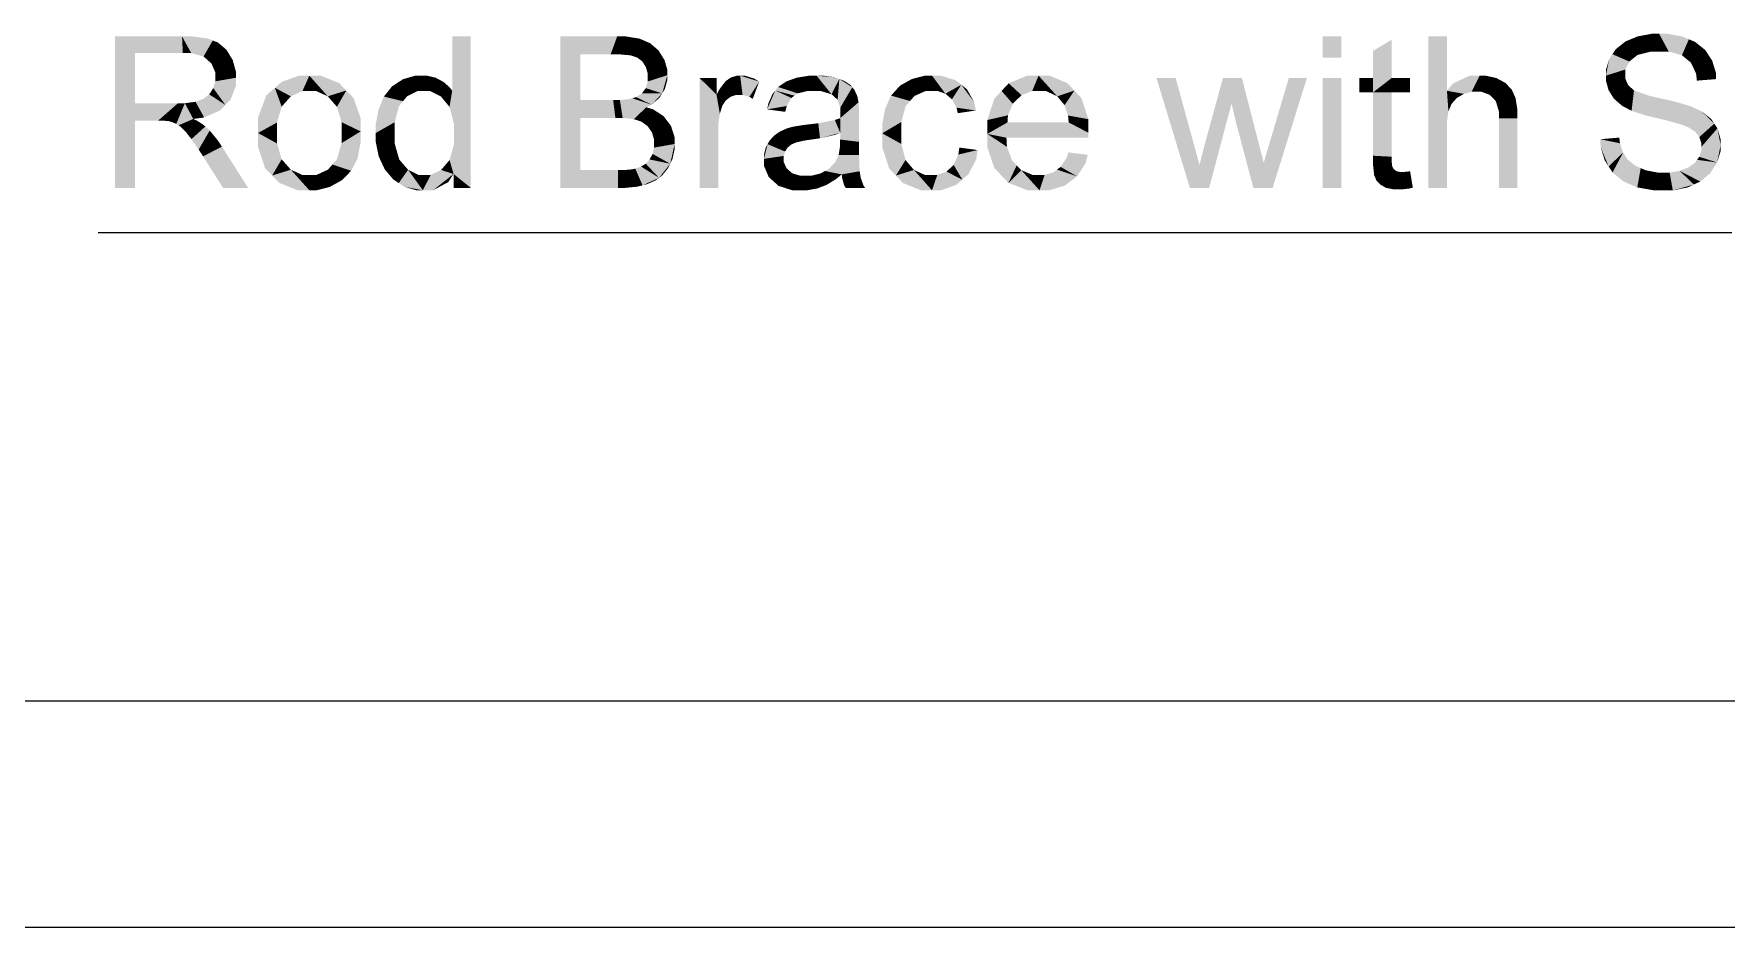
# Model space of a CAD drawing. Header units: millimetres. Extents: x 2 to 579, y 1 to 405.
# Drawn here: x 198.18 to 221.71, y 68.75 to 81.17 of the extents above; entities that cross this region are included whole.
import ezdxf

# ---------------------------------------------------------------- set-up
doc = ezdxf.new("R2010")
doc.units = ezdxf.units.MM
doc.linetypes.add('XKITLINE00', pattern=[0])
doc.layers.add('GraphicObject', color=6, linetype='Continuous', lineweight=0)
doc.layers.add('LinkedObject', color=7, linetype='Continuous', lineweight=0)

# ---------------------------------------------------------------- blocks, each defined once
blk = doc.blocks.new('*A3')
at = {"layer": 'GraphicObject', "color": 3, "linetype": 'XKITLINE00', "lineweight": 0}
blk.add_line((155.244, 68.748), (289.804, 68.748), dxfattribs=at)
blk = doc.blocks.new('*A4')
at = {"layer": 'LinkedObject'}
for points in [[(199.584, 80.206), (199.306, 79.029), (199.306, 81.135)], [(199.306, 81.135), (199.584, 80.903), (199.584, 80.206)], [(200.249, 80.903), (199.306, 81.135), (200.238, 81.135)], [(199.584, 80.903), (199.306, 81.135), (200.249, 80.903)], [(200.238, 81.135), (200.366, 80.903), (200.249, 80.903)], [(200.592, 81.106), (200.238, 81.135), (200.378, 81.135)], [(200.665, 81.078), (200.238, 81.135), (200.592, 81.106)], [(200.537, 80.855), (200.238, 81.135), (200.665, 81.078)], [(200.366, 80.903), (200.238, 81.135), (200.537, 80.855)], [(200.665, 81.078), (200.592, 80.807), (200.537, 80.855)], [(200.738, 81.05), (200.592, 80.807), (200.665, 81.078)], [(200.592, 80.807), (200.738, 81.05), (200.646, 80.759)], [(200.646, 80.759), (200.738, 81.05), (200.899, 80.878)], [(200.899, 80.878), (200.738, 81.05), (200.855, 80.95)], [(204.253, 81.135), (203.994, 80.379), (203.994, 81.135)], [(204.253, 81.135), (204.017, 79.925), (203.994, 80.379)], [(204.017, 79.925), (204.253, 81.135), (204.253, 79.029)], [(205.497, 81.135), (205.775, 80.002), (205.497, 79.029)], [(205.775, 80.25), (205.775, 80.002), (205.497, 81.135)], [(205.497, 81.135), (205.775, 80.886), (205.775, 80.25)], [(206.197, 80.886), (205.497, 81.135), (206.288, 81.135)], [(205.775, 80.886), (205.497, 81.135), (206.197, 80.886)], [(206.197, 80.886), (206.288, 81.135), (206.311, 80.886)], [(206.288, 81.135), (206.471, 80.872), (206.311, 80.886)], [(206.409, 81.135), (206.471, 80.872), (206.288, 81.135)], [(206.602, 81.103), (206.471, 80.872), (206.409, 81.135)], [(206.471, 80.872), (206.602, 81.103), (206.518, 80.857)], [(206.518, 80.857), (206.602, 81.103), (206.565, 80.842)], [(206.565, 80.842), (206.602, 81.103), (206.675, 81.071)], [(206.675, 81.071), (206.637, 80.788), (206.565, 80.842)], [(206.748, 81.039), (206.637, 80.788), (206.675, 81.071)], [(206.862, 80.941), (206.637, 80.788), (206.748, 81.039)], [(206.904, 80.874), (206.637, 80.788), (206.862, 80.941)], [(216.356, 81.135), (216.097, 80.838), (216.097, 81.135)], [(216.356, 80.838), (216.097, 80.838), (216.356, 81.135)], [(217.055, 81.088), (216.796, 80.556), (216.796, 80.933)], [(216.796, 80.556), (217.055, 81.088), (216.796, 80.356)], [(217.055, 80.556), (216.796, 80.356), (217.055, 81.088)], [(217.824, 81.135), (217.565, 79.029), (217.565, 81.135)], [(217.824, 80.379), (217.565, 79.029), (217.824, 81.135)], [(220.171, 80.957), (220.418, 80.832), (220.125, 80.888)], [(220.303, 81.063), (220.418, 80.832), (220.171, 80.957)], [(220.476, 80.878), (220.303, 81.063), (220.389, 81.099)], [(220.418, 80.832), (220.303, 81.063), (220.476, 80.878)], [(220.476, 81.135), (220.66, 80.924), (220.389, 81.099)], [(220.389, 81.099), (220.66, 80.924), (220.476, 80.878)], [(220.669, 81.171), (220.66, 80.924), (220.476, 81.135)], [(220.775, 81.171), (220.66, 80.924), (220.669, 81.171)], [(220.66, 80.924), (220.775, 81.171), (220.786, 80.924)], [(220.775, 81.171), (220.908, 80.924), (220.786, 80.924)], [(221.099, 81.133), (220.775, 81.171), (220.892, 81.171)], [(221.188, 81.095), (220.775, 81.171), (221.099, 81.133)], [(221.091, 80.873), (220.775, 81.171), (221.188, 81.095)], [(220.908, 80.924), (220.775, 81.171), (221.091, 80.873)], [(221.188, 81.095), (221.153, 80.822), (221.091, 80.873)], [(221.277, 81.057), (221.153, 80.822), (221.188, 81.095)], [(221.153, 80.822), (221.277, 81.057), (221.215, 80.771)], [(221.215, 80.771), (221.277, 81.057), (221.463, 80.873)], [(221.463, 80.873), (221.277, 81.057), (221.415, 80.946)], [(200.899, 80.878), (200.7, 80.636), (200.646, 80.759)], [(200.943, 80.806), (200.7, 80.636), (200.899, 80.878)], [(200.986, 80.647), (200.7, 80.636), (200.943, 80.806)], [(206.637, 80.788), (206.904, 80.874), (206.662, 80.748)], [(206.904, 80.874), (206.687, 80.708), (206.662, 80.748)], [(206.687, 80.708), (206.904, 80.874), (206.713, 80.616)], [(206.713, 80.616), (206.904, 80.874), (206.986, 80.596)], [(206.986, 80.669), (206.904, 80.874), (206.945, 80.808)], [(206.986, 80.596), (206.904, 80.874), (206.986, 80.669)], [(220.125, 80.888), (220.035, 80.59), (220.08, 80.819)], [(220.36, 80.785), (220.035, 80.59), (220.125, 80.888)], [(220.08, 80.819), (220.035, 80.59), (220.035, 80.67)], [(220.303, 80.674), (220.035, 80.59), (220.36, 80.785)], [(220.125, 80.888), (220.418, 80.832), (220.36, 80.785)], [(221.463, 80.873), (221.288, 80.62), (221.215, 80.771)], [(221.511, 80.8), (221.288, 80.62), (221.463, 80.873)], [(221.563, 80.634), (221.288, 80.62), (221.511, 80.8)], [(200.672, 80.416), (200.986, 80.56), (200.841, 80.182)], [(200.7, 80.51), (200.986, 80.56), (200.672, 80.416)], [(200.986, 80.56), (200.7, 80.636), (200.986, 80.647)], [(200.7, 80.636), (200.986, 80.56), (200.7, 80.561)], [(200.986, 80.56), (200.7, 80.51), (200.7, 80.561)], [(200.841, 80.182), (200.986, 80.56), (200.914, 80.259)], [(200.914, 80.259), (200.986, 80.56), (200.986, 80.448)], [(201.867, 80.589), (201.529, 80.42), (201.627, 80.505)], [(202.008, 80.589), (201.529, 80.42), (201.867, 80.589)], [(201.912, 80.375), (201.529, 80.42), (202.008, 80.589)], [(201.912, 80.375), (202.008, 80.589), (202.008, 80.375)], [(202.008, 80.589), (202.104, 80.375), (202.008, 80.375)], [(202.422, 80.486), (202.008, 80.589), (202.166, 80.589)], [(202.522, 80.383), (202.008, 80.589), (202.422, 80.486)], [(202.264, 80.302), (202.008, 80.589), (202.522, 80.383)], [(202.104, 80.375), (202.008, 80.589), (202.264, 80.302)], [(203.369, 80.304), (203.158, 80.441), (203.234, 80.49)], [(203.31, 80.54), (203.513, 80.375), (203.234, 80.49)], [(203.234, 80.49), (203.513, 80.375), (203.369, 80.304)], [(203.48, 80.589), (203.513, 80.375), (203.31, 80.54)], [(203.574, 80.589), (203.513, 80.375), (203.48, 80.589)], [(203.513, 80.375), (203.574, 80.589), (203.599, 80.375)], [(203.574, 80.589), (203.687, 80.375), (203.599, 80.375)], [(203.643, 80.589), (203.687, 80.375), (203.574, 80.589)], [(203.765, 80.56), (203.687, 80.375), (203.643, 80.589)], [(203.819, 80.531), (203.687, 80.375), (203.765, 80.56)], [(203.819, 80.531), (203.836, 80.301), (203.687, 80.375)], [(203.873, 80.502), (203.836, 80.301), (203.819, 80.531)], [(203.96, 80.426), (203.836, 80.301), (203.873, 80.502)], [(206.686, 80.416), (206.986, 80.596), (206.913, 80.342)], [(206.713, 80.508), (206.986, 80.596), (206.686, 80.416)], [(206.986, 80.596), (206.713, 80.563), (206.713, 80.616)], [(206.713, 80.563), (206.986, 80.596), (206.713, 80.508)], [(206.913, 80.342), (206.986, 80.596), (206.95, 80.401)], [(206.95, 80.401), (206.986, 80.596), (206.986, 80.529)], [(207.435, 80.556), (207.669, 80.323), (207.435, 79.029)], [(207.669, 80.323), (207.435, 80.556), (207.669, 80.556)], [(207.832, 80.538), (207.669, 80.323), (207.795, 80.512)], [(207.942, 80.322), (207.669, 80.323), (207.832, 80.538)], [(207.795, 80.512), (207.669, 80.323), (207.713, 80.405)], [(207.87, 80.564), (207.984, 80.322), (207.832, 80.538)], [(207.832, 80.538), (207.984, 80.322), (207.942, 80.322)], [(207.953, 80.589), (207.984, 80.322), (207.87, 80.564)], [(207.998, 80.589), (207.984, 80.322), (207.953, 80.589)], [(207.998, 80.589), (208.031, 80.322), (207.984, 80.322)], [(208.195, 80.548), (207.998, 80.589), (208.063, 80.589)], [(208.263, 80.507), (207.998, 80.589), (208.195, 80.548)], [(208.126, 80.295), (207.998, 80.589), (208.263, 80.507)], [(208.031, 80.322), (207.998, 80.589), (208.126, 80.295)], [(208.126, 80.295), (208.263, 80.507), (208.173, 80.267)], [(208.639, 80.509), (208.797, 80.343), (208.525, 80.432)], [(208.714, 80.536), (208.797, 80.343), (208.639, 80.509)], [(208.962, 80.589), (208.714, 80.536), (208.789, 80.562)], [(208.931, 80.375), (208.714, 80.536), (208.962, 80.589)], [(208.797, 80.343), (208.714, 80.536), (208.931, 80.375)], [(208.931, 80.375), (208.962, 80.589), (209.022, 80.375)], [(209.022, 80.375), (208.962, 80.589), (209.12, 80.375)], [(209.06, 80.589), (209.12, 80.375), (208.962, 80.589)], [(209.316, 80.566), (209.06, 80.589), (209.158, 80.589)], [(209.377, 80.543), (209.06, 80.589), (209.316, 80.566)], [(209.267, 80.331), (209.06, 80.589), (209.377, 80.543)], [(209.12, 80.375), (209.06, 80.589), (209.267, 80.331)], [(209.267, 80.331), (209.377, 80.543), (209.316, 80.287)], [(209.316, 80.287), (209.377, 80.543), (209.353, 80.255)], [(209.377, 80.543), (209.389, 80.144), (209.353, 80.255)], [(209.557, 80.428), (209.389, 80.144), (209.377, 80.543)], [(209.528, 80.463), (209.377, 80.543), (209.439, 80.52)], [(209.557, 80.428), (209.377, 80.543), (209.528, 80.463)], [(210.421, 80.307), (210.22, 80.45), (210.303, 80.497)], [(210.386, 80.543), (210.579, 80.377), (210.303, 80.497)], [(210.303, 80.497), (210.579, 80.377), (210.421, 80.307)], [(210.568, 80.589), (210.579, 80.377), (210.386, 80.543)], [(210.666, 80.589), (210.579, 80.377), (210.568, 80.589)], [(210.579, 80.377), (210.666, 80.589), (210.677, 80.377)], [(210.666, 80.589), (210.741, 80.377), (210.677, 80.377)], [(210.993, 80.526), (210.666, 80.589), (210.79, 80.589)], [(211.072, 80.463), (210.666, 80.589), (210.993, 80.526)], [(210.851, 80.338), (210.666, 80.589), (211.072, 80.463)], [(210.741, 80.377), (210.666, 80.589), (210.851, 80.338)], [(211.731, 80.483), (211.909, 80.317), (211.632, 80.377)], [(212.146, 80.589), (211.731, 80.483), (211.988, 80.589)], [(212.059, 80.377), (211.731, 80.483), (212.146, 80.589)], [(211.909, 80.317), (211.731, 80.483), (212.059, 80.377)], [(212.059, 80.377), (212.146, 80.589), (212.148, 80.377)], [(212.146, 80.589), (212.246, 80.377), (212.148, 80.377)], [(212.548, 80.485), (212.146, 80.589), (212.299, 80.589)], [(212.645, 80.381), (212.146, 80.589), (212.548, 80.485)], [(212.406, 80.302), (212.146, 80.589), (212.645, 80.381)], [(212.246, 80.377), (212.146, 80.589), (212.406, 80.302)], [(214.053, 80.556), (214.25, 79.029), (213.786, 80.556)], [(214.295, 79.673), (214.25, 79.029), (214.053, 80.556)], [(214.71, 80.556), (214.83, 80.203), (214.464, 79.661)], [(214.973, 80.556), (214.83, 80.203), (214.71, 80.556)], [(214.83, 80.203), (214.973, 80.556), (214.891, 79.942)], [(214.891, 79.942), (214.973, 80.556), (215.202, 79.669)], [(215.877, 80.556), (215.364, 79.673), (215.626, 80.556)], [(215.401, 79.029), (215.364, 79.673), (215.877, 80.556)], [(216.356, 80.556), (216.097, 79.029), (216.097, 80.556)], [(216.356, 79.029), (216.097, 79.029), (216.356, 80.556)], [(216.604, 80.556), (216.796, 80.356), (216.604, 80.356)], [(216.796, 80.556), (216.796, 80.356), (216.604, 80.556)], [(217.055, 80.356), (216.796, 80.356), (217.055, 80.556)], [(217.312, 80.356), (217.055, 80.556), (217.312, 80.556)], [(217.055, 80.356), (217.055, 80.556), (217.312, 80.356)], [(218.142, 80.589), (217.824, 80.379), (217.914, 80.484)], [(218.279, 80.589), (217.824, 80.379), (218.142, 80.589)], [(218.168, 80.366), (217.824, 80.379), (218.279, 80.589)], [(218.168, 80.366), (218.279, 80.589), (218.226, 80.366)], [(218.226, 80.366), (218.279, 80.589), (218.302, 80.366)], [(218.279, 80.589), (218.421, 80.322), (218.302, 80.366)], [(218.364, 80.589), (218.421, 80.322), (218.279, 80.589)], [(218.511, 80.556), (218.421, 80.322), (218.364, 80.589)], [(218.573, 80.523), (218.421, 80.322), (218.511, 80.556)], [(218.573, 80.523), (218.462, 80.278), (218.421, 80.322)], [(218.635, 80.489), (218.462, 80.278), (218.573, 80.523)], [(218.462, 80.278), (218.635, 80.489), (218.504, 80.234)], [(218.504, 80.234), (218.635, 80.489), (218.751, 80.338)], [(218.751, 80.338), (218.635, 80.489), (218.725, 80.397)], [(220.035, 80.59), (220.303, 80.674), (220.303, 80.608)], [(220.303, 80.551), (220.035, 80.59), (220.303, 80.608)], [(220.035, 80.59), (220.303, 80.551), (220.035, 80.517)], [(220.035, 80.517), (220.303, 80.551), (220.072, 80.386)], [(220.072, 80.386), (220.303, 80.551), (220.109, 80.327)], [(220.109, 80.327), (220.303, 80.551), (220.343, 80.458)], [(221.566, 80.541), (221.288, 80.62), (221.563, 80.634)], [(221.288, 80.62), (221.566, 80.541), (221.299, 80.52)], [(200.48, 80.246), (200.841, 80.182), (200.426, 80.226)], [(200.534, 80.265), (200.841, 80.182), (200.48, 80.246)], [(200.841, 80.182), (200.534, 80.265), (200.616, 80.329)], [(200.644, 80.372), (200.841, 80.182), (200.616, 80.329)], [(200.672, 80.416), (200.841, 80.182), (200.644, 80.372)], [(201.529, 80.42), (201.294, 79.792), (201.411, 80.318)], [(201.623, 80.157), (201.294, 79.792), (201.529, 80.42)], [(201.411, 80.318), (201.294, 79.792), (201.294, 80.004)], [(201.529, 80.42), (201.751, 80.302), (201.687, 80.23)], [(201.751, 80.302), (201.529, 80.42), (201.912, 80.375)], [(201.623, 80.157), (201.529, 80.42), (201.687, 80.23)], [(202.264, 80.302), (202.522, 80.383), (202.328, 80.229)], [(202.522, 80.383), (202.392, 80.156), (202.328, 80.229)], [(202.392, 80.156), (202.522, 80.383), (202.456, 79.942)], [(202.456, 79.942), (202.522, 80.383), (202.722, 79.814)], [(202.722, 79.996), (202.522, 80.383), (202.622, 80.28)], [(202.722, 79.814), (202.522, 80.383), (202.722, 79.996)], [(203.044, 80.298), (203.311, 80.234), (203.006, 80.205)], [(203.006, 80.205), (203.311, 80.234), (203.253, 80.164)], [(203.158, 80.441), (203.311, 80.234), (203.044, 80.298)], [(203.311, 80.234), (203.158, 80.441), (203.369, 80.304)], [(203.994, 80.379), (203.836, 80.301), (203.96, 80.426)], [(203.836, 80.301), (203.994, 80.379), (203.896, 80.228)], [(203.896, 80.228), (203.994, 80.379), (203.957, 80.155)], [(203.994, 80.379), (204.017, 79.925), (203.957, 80.155)], [(206.263, 80.002), (205.775, 80.25), (206.232, 80.25)], [(205.775, 80.002), (205.775, 80.25), (206.263, 80.002)], [(206.364, 80.002), (206.232, 80.25), (206.325, 80.25)], [(206.263, 80.002), (206.232, 80.25), (206.364, 80.002)], [(206.458, 80.263), (206.692, 80.149), (206.325, 80.25)], [(206.325, 80.25), (206.692, 80.149), (206.364, 80.002)], [(206.498, 80.275), (206.766, 80.186), (206.458, 80.263)], [(206.692, 80.149), (206.458, 80.263), (206.766, 80.186)], [(206.551, 80.291), (206.766, 80.186), (206.498, 80.275)], [(206.632, 80.343), (206.913, 80.342), (206.551, 80.291)], [(206.551, 80.291), (206.913, 80.342), (206.766, 80.186)], [(206.659, 80.38), (206.913, 80.342), (206.632, 80.343)], [(206.913, 80.342), (206.659, 80.38), (206.686, 80.416)], [(206.766, 80.186), (206.913, 80.342), (206.877, 80.282)], [(207.435, 79.029), (207.669, 80.323), (207.694, 79.029)], [(207.669, 80.323), (207.694, 79.828), (207.694, 79.029)], [(207.694, 79.828), (207.669, 80.323), (207.694, 79.91)], [(207.694, 79.91), (207.669, 80.323), (207.715, 80.06)], [(207.715, 80.06), (207.669, 80.323), (207.737, 80.129)], [(207.737, 80.129), (207.669, 80.323), (207.751, 80.175)], [(207.751, 80.175), (207.669, 80.323), (207.799, 80.245)], [(207.799, 80.245), (207.669, 80.323), (207.833, 80.271)], [(207.833, 80.271), (207.669, 80.323), (207.866, 80.296)], [(207.866, 80.296), (207.669, 80.323), (207.942, 80.322)], [(208.486, 80.382), (208.372, 80.12), (208.446, 80.332)], [(208.71, 80.279), (208.372, 80.12), (208.486, 80.382)], [(208.446, 80.332), (208.372, 80.12), (208.389, 80.201)], [(208.646, 80.167), (208.372, 80.12), (208.71, 80.279)], [(208.525, 80.432), (208.797, 80.343), (208.486, 80.382)], [(208.71, 80.279), (208.486, 80.382), (208.753, 80.311)], [(208.753, 80.311), (208.486, 80.382), (208.797, 80.343)], [(209.586, 80.393), (209.389, 80.144), (209.557, 80.428)], [(209.626, 80.305), (209.389, 80.144), (209.586, 80.393)], [(209.637, 80.252), (209.389, 80.144), (209.626, 80.305)], [(209.389, 80.144), (209.637, 80.252), (209.644, 80.219)], [(210.095, 80.312), (210.36, 80.237), (210.054, 80.219)], [(210.054, 80.219), (210.36, 80.237), (210.299, 80.167)], [(210.22, 80.45), (210.36, 80.237), (210.095, 80.312)], [(210.36, 80.237), (210.22, 80.45), (210.421, 80.307)], [(210.851, 80.338), (211.072, 80.463), (210.897, 80.299)], [(211.072, 80.463), (210.942, 80.26), (210.897, 80.299)], [(210.942, 80.26), (211.072, 80.463), (211.006, 80.144)], [(211.006, 80.144), (211.072, 80.463), (211.274, 80.105)], [(211.252, 80.221), (211.072, 80.463), (211.151, 80.4)], [(211.274, 80.105), (211.072, 80.463), (211.252, 80.221)], [(211.632, 80.377), (211.434, 79.972), (211.533, 80.271)], [(211.788, 80.198), (211.434, 79.972), (211.632, 80.377)], [(211.632, 80.377), (211.909, 80.317), (211.788, 80.198)], [(212.406, 80.302), (212.645, 80.381), (212.468, 80.227)], [(212.645, 80.381), (212.508, 80.179), (212.468, 80.227)], [(212.508, 80.179), (212.645, 80.381), (212.556, 80.035)], [(212.556, 80.035), (212.645, 80.381), (212.839, 79.984)], [(212.839, 79.984), (212.645, 80.381), (212.742, 80.277)], [(216.796, 79.476), (217.055, 80.356), (217.055, 79.462)], [(216.796, 80.356), (217.055, 80.356), (216.796, 79.476)], [(217.824, 79.953), (217.565, 79.029), (217.824, 80.379)], [(217.824, 79.953), (217.824, 80.379), (217.845, 80.094)], [(217.845, 80.094), (217.824, 80.379), (217.867, 80.145)], [(217.867, 80.145), (217.824, 80.379), (217.888, 80.196)], [(217.888, 80.196), (217.824, 80.379), (217.96, 80.277)], [(217.96, 80.277), (217.824, 80.379), (218.01, 80.307)], [(218.01, 80.307), (217.824, 80.379), (218.061, 80.336)], [(218.061, 80.336), (217.824, 80.379), (218.168, 80.366)], [(218.751, 80.338), (218.546, 80.093), (218.504, 80.234)], [(218.778, 80.279), (218.546, 80.093), (218.751, 80.338)], [(218.805, 80.108), (218.546, 80.093), (218.778, 80.279)], [(220.343, 80.458), (220.258, 80.171), (220.109, 80.327)], [(220.109, 80.327), (220.258, 80.171), (220.146, 80.269)], [(220.384, 80.421), (220.258, 80.171), (220.343, 80.458)], [(220.258, 80.171), (220.384, 80.421), (220.333, 80.131)], [(220.333, 80.131), (220.384, 80.421), (220.425, 80.385)], [(220.333, 80.131), (220.425, 80.385), (220.391, 80.1)], [(220.391, 80.1), (220.425, 80.385), (220.594, 80.034)], [(220.594, 80.034), (220.425, 80.385), (220.634, 80.31)], [(220.594, 80.034), (220.634, 80.31), (220.739, 80)], [(220.739, 80), (220.634, 80.31), (220.804, 80.271)], [(220.739, 80), (220.804, 80.271), (220.884, 79.965)], [(220.884, 79.965), (220.804, 80.271), (220.974, 80.233)], [(220.884, 79.965), (220.974, 80.233), (221.071, 79.913)], [(221.071, 79.913), (220.974, 80.233), (221.114, 79.897)], [(221.114, 79.897), (220.974, 80.233), (221.18, 79.872)], [(221.207, 80.166), (221.18, 79.872), (220.974, 80.233)], [(199.584, 80.206), (199.584, 79.964), (199.306, 79.029)], [(199.906, 79.964), (199.584, 80.206), (200.182, 80.206)], [(199.584, 79.964), (199.584, 80.206), (199.906, 79.964)], [(199.906, 79.964), (200.182, 80.206), (199.96, 79.964)], [(199.96, 79.964), (200.182, 80.206), (200.038, 79.959)], [(200.038, 79.959), (200.182, 80.206), (200.061, 79.954)], [(200.061, 79.954), (200.182, 80.206), (200.094, 79.946)], [(200.094, 79.946), (200.182, 80.206), (200.157, 79.918)], [(200.157, 79.918), (200.182, 80.206), (200.277, 80.206)], [(200.157, 79.918), (200.277, 80.206), (200.188, 79.898)], [(200.277, 80.206), (200.394, 79.987), (200.188, 79.898)], [(200.426, 80.226), (200.394, 79.987), (200.277, 80.206)], [(200.394, 79.987), (200.426, 80.226), (200.545, 80.008)], [(200.769, 80.106), (200.426, 80.226), (200.841, 80.182)], [(200.545, 80.008), (200.426, 80.226), (200.769, 80.106)], [(201.559, 79.938), (201.294, 79.792), (201.623, 80.157)], [(203.006, 80.205), (202.93, 79.791), (202.968, 80.112)], [(203.253, 80.164), (202.93, 79.791), (203.006, 80.205)], [(203.195, 79.942), (202.93, 79.791), (203.253, 80.164)], [(202.968, 80.112), (202.93, 79.791), (202.93, 79.905)], [(205.497, 79.029), (205.775, 80.002), (205.775, 79.277)], [(206.364, 80.002), (206.692, 80.149), (206.519, 79.984)], [(206.692, 80.149), (206.572, 79.967), (206.519, 79.984)], [(206.572, 79.967), (206.692, 80.149), (206.626, 79.949)], [(206.626, 79.949), (206.692, 80.149), (206.71, 79.888)], [(206.934, 80.026), (206.692, 80.149), (206.788, 80.121)], [(206.71, 79.888), (206.692, 80.149), (206.934, 80.026)], [(206.71, 79.888), (206.934, 80.026), (206.74, 79.844)], [(206.74, 79.844), (206.934, 80.026), (206.771, 79.801)], [(206.771, 79.801), (206.934, 80.026), (206.985, 79.958)], [(208.372, 80.12), (208.646, 80.167), (208.625, 80.086)], [(209.388, 79.998), (209.389, 79.795), (209.314, 79.972)], [(209.389, 80.024), (209.644, 80.219), (209.388, 79.998)], [(209.388, 79.998), (209.644, 80.219), (209.389, 79.795)], [(209.65, 80.013), (209.388, 79.701), (209.389, 79.795)], [(209.65, 79.669), (209.388, 79.701), (209.65, 80.013)], [(209.389, 80.144), (209.644, 80.219), (209.389, 80.065)], [(209.389, 80.065), (209.644, 80.219), (209.389, 80.058)], [(209.389, 80.058), (209.644, 80.219), (209.389, 80.024)], [(209.65, 80.099), (209.389, 79.795), (209.644, 80.219)], [(209.65, 80.013), (209.389, 79.795), (209.65, 80.099)], [(210.054, 80.219), (209.973, 79.787), (210.013, 80.126)], [(210.299, 80.167), (209.973, 79.787), (210.054, 80.219)], [(210.238, 79.945), (209.973, 79.787), (210.299, 80.167)], [(210.013, 80.126), (209.973, 79.787), (209.973, 79.91)], [(211.006, 80.144), (211.274, 80.105), (211.023, 80.067)], [(211.721, 80.038), (211.434, 79.972), (211.788, 80.198)], [(211.434, 79.972), (211.721, 80.038), (211.714, 79.939)], [(212.556, 80.035), (212.839, 79.984), (212.565, 79.939)], [(214.464, 79.661), (214.83, 80.203), (214.518, 79.029)], [(218.805, 79.996), (218.546, 80.093), (218.805, 80.108)], [(218.546, 80.093), (218.805, 79.996), (218.546, 79.996)], [(221.27, 80.137), (221.18, 79.872), (221.207, 80.166)], [(221.18, 79.872), (221.27, 80.137), (221.275, 79.81)], [(221.275, 79.81), (221.27, 80.137), (221.362, 80.095)], [(221.275, 79.81), (221.362, 80.095), (221.304, 79.773)], [(221.304, 79.773), (221.362, 80.095), (221.333, 79.736)], [(221.362, 80.095), (221.542, 79.922), (221.333, 79.736)], [(221.542, 79.922), (221.362, 80.095), (221.498, 79.987)], [(199.306, 79.029), (199.584, 79.964), (199.584, 79.029)], [(200.188, 79.898), (200.394, 79.987), (200.219, 79.878)], [(200.394, 79.987), (200.29, 79.808), (200.219, 79.878)], [(200.449, 79.961), (200.29, 79.808), (200.394, 79.987)], [(200.29, 79.808), (200.449, 79.961), (200.329, 79.757)], [(200.329, 79.757), (200.449, 79.961), (200.369, 79.707)], [(200.369, 79.707), (200.449, 79.961), (200.562, 79.882)], [(200.562, 79.882), (200.469, 79.562), (200.369, 79.707)], [(200.562, 79.882), (200.449, 79.961), (200.533, 79.908)], [(200.623, 79.826), (200.469, 79.562), (200.562, 79.882)], [(200.738, 79.686), (200.469, 79.562), (200.623, 79.826)], [(201.294, 79.792), (201.559, 79.938), (201.559, 79.792)], [(201.294, 79.792), (201.491, 79.201), (201.294, 79.599)], [(201.559, 79.646), (201.491, 79.201), (201.294, 79.792)], [(201.559, 79.646), (201.294, 79.792), (201.559, 79.792)], [(202.392, 79.427), (202.722, 79.814), (202.633, 79.351)], [(202.456, 79.651), (202.722, 79.814), (202.392, 79.427)], [(202.456, 79.942), (202.722, 79.814), (202.456, 79.801)], [(202.722, 79.814), (202.456, 79.651), (202.456, 79.801)], [(202.633, 79.351), (202.722, 79.814), (202.678, 79.435)], [(202.678, 79.435), (202.722, 79.814), (202.722, 79.667)], [(202.93, 79.791), (203.195, 79.942), (203.195, 79.791)], [(202.93, 79.791), (203.195, 79.644), (202.93, 79.674)], [(203.195, 79.644), (202.93, 79.791), (203.195, 79.791)], [(204.017, 79.925), (204.253, 79.029), (204.017, 79.769)], [(204.017, 79.769), (204.253, 79.029), (204.017, 79.627)], [(206.985, 79.958), (206.801, 79.699), (206.771, 79.801)], [(207.036, 79.891), (206.801, 79.699), (206.985, 79.958)], [(207.087, 79.731), (206.801, 79.699), (207.036, 79.891)], [(208.658, 79.589), (208.471, 79.757), (208.512, 79.785)], [(208.553, 79.813), (208.709, 79.632), (208.512, 79.785)], [(208.512, 79.785), (208.709, 79.632), (208.658, 79.589)], [(208.646, 79.855), (208.709, 79.632), (208.553, 79.813)], [(208.698, 79.87), (208.709, 79.632), (208.646, 79.855)], [(208.736, 79.88), (208.775, 79.66), (208.698, 79.87)], [(208.709, 79.632), (208.698, 79.87), (208.742, 79.646)], [(208.742, 79.646), (208.698, 79.87), (208.775, 79.66)], [(208.851, 79.899), (208.887, 79.686), (208.736, 79.88)], [(208.736, 79.88), (208.887, 79.686), (208.775, 79.66)], [(208.927, 79.909), (208.967, 79.698), (208.851, 79.899)], [(208.851, 79.899), (208.967, 79.698), (208.887, 79.686)], [(209.084, 79.927), (209.108, 79.718), (208.927, 79.909)], [(208.927, 79.909), (209.108, 79.718), (208.967, 79.698)], [(209.314, 79.972), (209.389, 79.795), (209.084, 79.927)], [(209.084, 79.927), (209.389, 79.795), (209.108, 79.718)], [(209.108, 79.718), (209.389, 79.795), (209.319, 79.767)], [(209.973, 79.787), (210.238, 79.945), (210.238, 79.794)], [(210.238, 79.64), (209.973, 79.787), (210.238, 79.794)], [(209.973, 79.787), (210.163, 79.2), (209.973, 79.596)], [(210.238, 79.64), (210.163, 79.2), (209.973, 79.787)], [(211.714, 79.939), (211.434, 79.779), (211.434, 79.972)], [(211.714, 79.939), (212.839, 79.795), (211.434, 79.779)], [(212.839, 79.783), (211.434, 79.779), (212.839, 79.795)], [(212.838, 79.749), (211.434, 79.779), (212.839, 79.783)], [(211.434, 79.779), (211.63, 79.201), (211.434, 79.593)], [(211.707, 79.6), (211.63, 79.201), (211.434, 79.779)], [(211.707, 79.6), (211.434, 79.779), (211.7, 79.726)], [(212.837, 79.726), (211.434, 79.779), (212.838, 79.749)], [(211.7, 79.726), (211.434, 79.779), (212.837, 79.726)], [(212.565, 79.939), (212.839, 79.795), (211.714, 79.939)], [(212.839, 79.795), (212.565, 79.939), (212.839, 79.984)], [(215.202, 79.669), (215.133, 79.029), (214.891, 79.942)], [(217.824, 79.863), (217.565, 79.029), (217.824, 79.953)], [(217.565, 79.029), (217.824, 79.863), (217.824, 79.029)], [(218.546, 79.029), (218.805, 79.996), (218.805, 79.029)], [(218.546, 79.996), (218.805, 79.996), (218.546, 79.029)], [(221.333, 79.736), (221.542, 79.922), (221.362, 79.649)], [(221.362, 79.649), (221.542, 79.922), (221.585, 79.857)], [(221.362, 79.649), (221.585, 79.857), (221.362, 79.6)], [(221.362, 79.6), (221.585, 79.857), (221.362, 79.551)], [(221.585, 79.857), (221.629, 79.623), (221.362, 79.551)], [(221.629, 79.623), (221.585, 79.857), (221.629, 79.708)], [(200.469, 79.562), (200.738, 79.686), (200.53, 79.467)], [(200.53, 79.467), (200.738, 79.686), (200.792, 79.602)], [(200.53, 79.467), (200.792, 79.602), (200.808, 79.029)], [(200.808, 79.029), (200.792, 79.602), (201.156, 79.029)], [(201.294, 79.599), (201.491, 79.201), (201.392, 79.303)], [(201.623, 79.426), (201.491, 79.201), (201.559, 79.646)], [(202.93, 79.674), (203.195, 79.644), (202.972, 79.467)], [(202.972, 79.467), (203.195, 79.644), (203.014, 79.377)], [(203.014, 79.377), (203.195, 79.644), (203.257, 79.425)], [(204.017, 79.627), (204.253, 79.029), (203.958, 79.416)], [(206.78, 79.501), (207.087, 79.639), (207.025, 79.364)], [(206.801, 79.589), (207.087, 79.639), (206.78, 79.501)], [(207.087, 79.639), (206.801, 79.699), (207.087, 79.731)], [(206.801, 79.699), (207.087, 79.639), (206.801, 79.64)], [(207.087, 79.639), (206.801, 79.589), (206.801, 79.64)], [(207.025, 79.364), (207.087, 79.639), (207.056, 79.428)], [(207.056, 79.428), (207.087, 79.639), (207.087, 79.565)], [(208.379, 79.636), (208.328, 79.432), (208.353, 79.59)], [(208.622, 79.534), (208.328, 79.432), (208.379, 79.636)], [(208.353, 79.59), (208.328, 79.432), (208.328, 79.488)], [(208.604, 79.473), (208.328, 79.432), (208.622, 79.534)], [(208.404, 79.683), (208.64, 79.562), (208.379, 79.636)], [(208.379, 79.636), (208.64, 79.562), (208.622, 79.534)], [(208.471, 79.757), (208.64, 79.562), (208.404, 79.683)], [(208.64, 79.562), (208.471, 79.757), (208.658, 79.589)], [(209.367, 79.486), (209.65, 79.669), (209.65, 79.488)], [(209.388, 79.615), (209.65, 79.669), (209.367, 79.486)], [(209.65, 79.669), (209.388, 79.615), (209.388, 79.701)], [(209.973, 79.596), (210.163, 79.2), (210.068, 79.302)], [(210.297, 79.417), (210.163, 79.2), (210.238, 79.64)], [(210.966, 79.348), (211.299, 79.555), (211.086, 79.144)], [(211.031, 79.492), (211.299, 79.555), (210.966, 79.348)], [(211.299, 79.555), (211.031, 79.492), (211.045, 79.589)], [(211.086, 79.144), (211.299, 79.555), (211.172, 79.218)], [(211.172, 79.218), (211.299, 79.555), (211.279, 79.424)], [(211.434, 79.593), (211.63, 79.201), (211.532, 79.304)], [(211.778, 79.408), (211.63, 79.201), (211.707, 79.6)], [(214.384, 79.347), (214.25, 79.029), (214.295, 79.673)], [(214.464, 79.661), (214.518, 79.029), (214.427, 79.516)], [(215.277, 79.378), (215.133, 79.029), (215.202, 79.669)], [(215.364, 79.673), (215.401, 79.029), (215.277, 79.378)], [(220.23, 79.649), (219.957, 79.705), (220.22, 79.728)], [(219.957, 79.705), (220.072, 79.327), (219.96, 79.599)], [(220.23, 79.649), (220.072, 79.327), (219.957, 79.705)], [(219.96, 79.599), (220.072, 79.327), (220.018, 79.41)], [(220.273, 79.519), (220.072, 79.327), (220.23, 79.649)], [(221.332, 79.461), (221.629, 79.623), (221.581, 79.381)], [(221.362, 79.551), (221.629, 79.623), (221.332, 79.461)], [(221.581, 79.381), (221.629, 79.623), (221.629, 79.539)], [(201.491, 79.201), (201.623, 79.426), (201.687, 79.354)], [(201.751, 79.281), (201.491, 79.201), (201.687, 79.354)], [(202.329, 79.354), (202.461, 79.135), (202.265, 79.281)], [(202.633, 79.351), (202.329, 79.354), (202.392, 79.427)], [(202.589, 79.266), (202.329, 79.354), (202.633, 79.351)], [(202.461, 79.135), (202.329, 79.354), (202.589, 79.266)], [(203.257, 79.425), (203.175, 79.146), (203.014, 79.377)], [(203.014, 79.377), (203.175, 79.146), (203.056, 79.286)], [(203.319, 79.353), (203.175, 79.146), (203.257, 79.425)], [(203.175, 79.146), (203.319, 79.353), (203.251, 79.096)], [(203.251, 79.096), (203.319, 79.353), (203.381, 79.28)], [(204.013, 79.222), (203.839, 79.277), (203.898, 79.346)], [(203.958, 79.416), (204.013, 79.222), (203.898, 79.346)], [(203.958, 79.416), (204.253, 79.029), (204.013, 79.222)], [(206.64, 79.064), (206.491, 79.287), (206.54, 79.296)], [(206.62, 79.325), (206.87, 79.168), (206.54, 79.296)], [(206.54, 79.296), (206.87, 79.168), (206.64, 79.064)], [(206.653, 79.345), (206.87, 79.168), (206.62, 79.325)], [(206.87, 79.168), (206.653, 79.345), (206.685, 79.365)], [(206.738, 79.424), (207.025, 79.364), (206.685, 79.365)], [(206.685, 79.365), (207.025, 79.364), (206.87, 79.168)], [(206.759, 79.462), (207.025, 79.364), (206.738, 79.424)], [(207.025, 79.364), (206.759, 79.462), (206.78, 79.501)], [(206.87, 79.168), (207.025, 79.364), (206.916, 79.203)], [(206.916, 79.203), (207.025, 79.364), (206.994, 79.301)], [(208.328, 79.432), (208.604, 79.473), (208.604, 79.439)], [(208.604, 79.387), (208.328, 79.432), (208.604, 79.439)], [(208.328, 79.432), (208.604, 79.387), (208.328, 79.336)], [(208.328, 79.336), (208.604, 79.387), (208.395, 79.179)], [(208.395, 79.179), (208.604, 79.387), (208.463, 79.118)], [(208.463, 79.118), (208.604, 79.387), (208.643, 79.301)], [(208.643, 79.301), (208.53, 79.057), (208.463, 79.118)], [(208.682, 79.266), (208.53, 79.057), (208.643, 79.301)], [(209.234, 79.296), (209.659, 79.26), (209.176, 79.263)], [(209.234, 79.296), (209.65, 79.488), (209.659, 79.26)], [(209.319, 79.385), (209.65, 79.488), (209.234, 79.296)], [(209.346, 79.442), (209.65, 79.488), (209.319, 79.385)], [(209.65, 79.488), (209.346, 79.442), (209.367, 79.486)], [(210.163, 79.2), (210.297, 79.417), (210.355, 79.347)], [(210.414, 79.278), (210.163, 79.2), (210.355, 79.347)], [(211.086, 79.144), (210.865, 79.255), (210.916, 79.301)], [(210.966, 79.348), (211.086, 79.144), (210.916, 79.301)], [(211.63, 79.201), (211.778, 79.408), (211.728, 79.098)], [(211.842, 79.341), (211.728, 79.098), (211.778, 79.408)], [(211.906, 79.275), (211.728, 79.098), (211.842, 79.341)], [(212.453, 79.32), (212.682, 79.189), (212.403, 79.283)], [(212.453, 79.32), (212.83, 79.488), (212.682, 79.189)], [(212.533, 79.44), (212.83, 79.488), (212.453, 79.32)], [(212.83, 79.488), (212.533, 79.44), (212.562, 79.522)], [(212.682, 79.189), (212.83, 79.488), (212.799, 79.371)], [(214.25, 79.029), (214.384, 79.347), (214.518, 79.029)], [(214.387, 79.359), (214.518, 79.029), (214.384, 79.347)], [(214.427, 79.516), (214.518, 79.029), (214.387, 79.359)], [(215.133, 79.029), (215.277, 79.378), (215.401, 79.029)], [(217.055, 79.462), (216.796, 79.359), (216.796, 79.476)], [(217.055, 79.406), (216.796, 79.359), (217.055, 79.462)], [(217.055, 79.406), (216.828, 79.17), (216.796, 79.359)], [(216.796, 79.359), (216.828, 79.17), (216.812, 79.206)], [(217.062, 79.335), (216.828, 79.17), (217.055, 79.406)], [(217.069, 79.319), (216.828, 79.17), (217.062, 79.335)], [(216.828, 79.17), (217.069, 79.319), (217.075, 79.303)], [(216.828, 79.17), (217.075, 79.303), (216.843, 79.133)], [(216.843, 79.133), (217.075, 79.303), (216.898, 79.075)], [(216.898, 79.075), (217.075, 79.303), (216.937, 79.052)], [(216.937, 79.052), (217.075, 79.303), (217.097, 79.278)], [(220.072, 79.327), (220.273, 79.519), (220.127, 79.243)], [(220.127, 79.243), (220.273, 79.519), (220.278, 79.118)], [(220.307, 79.468), (220.278, 79.118), (220.273, 79.519)], [(220.341, 79.418), (220.278, 79.118), (220.307, 79.468)], [(220.341, 79.418), (220.375, 79.076), (220.278, 79.118)], [(220.447, 79.335), (220.375, 79.076), (220.341, 79.418)], [(220.375, 79.076), (220.447, 79.335), (220.471, 79.035)], [(220.518, 79.304), (220.471, 79.035), (220.447, 79.335)], [(220.59, 79.273), (220.471, 79.035), (220.518, 79.304)], [(221.182, 79.313), (221.485, 79.232), (221.121, 79.289)], [(221.273, 79.378), (221.533, 79.307), (221.182, 79.313)], [(221.182, 79.313), (221.533, 79.307), (221.485, 79.232)], [(221.302, 79.419), (221.581, 79.381), (221.273, 79.378)], [(221.533, 79.307), (221.273, 79.378), (221.581, 79.381)], [(221.332, 79.461), (221.581, 79.381), (221.302, 79.419)], [(201.751, 79.281), (202.008, 78.995), (201.491, 79.201)], [(201.491, 79.201), (202.008, 78.995), (201.59, 79.098)], [(201.59, 79.098), (202.008, 78.995), (201.848, 78.995)], [(201.912, 79.208), (202.008, 78.995), (201.751, 79.281)], [(202.008, 78.995), (201.912, 79.208), (202.008, 79.208)], [(202.008, 78.995), (202.105, 79.208), (202.108, 78.995)], [(202.105, 79.208), (202.008, 78.995), (202.008, 79.208)], [(202.377, 79.089), (202.105, 79.208), (202.265, 79.281)], [(202.292, 79.042), (202.105, 79.208), (202.377, 79.089)], [(202.108, 78.995), (202.105, 79.208), (202.292, 79.042)], [(202.265, 79.281), (202.461, 79.135), (202.377, 79.089)], [(203.381, 79.28), (203.586, 78.995), (203.251, 79.096)], [(203.251, 79.096), (203.586, 78.995), (203.327, 79.045)], [(203.526, 79.208), (203.586, 78.995), (203.381, 79.28)], [(203.586, 78.995), (203.526, 79.208), (203.61, 79.208)], [(203.586, 78.995), (204.013, 79.222), (203.727, 78.995)], [(203.695, 79.208), (204.013, 79.222), (203.586, 78.995)], [(203.695, 79.208), (203.586, 78.995), (203.61, 79.208)], [(203.839, 79.277), (204.013, 79.222), (203.695, 79.208)], [(203.727, 78.995), (204.013, 79.222), (203.94, 79.109)], [(204.013, 79.222), (204.253, 79.029), (204.013, 79.029)], [(205.775, 79.277), (206.3, 79.029), (205.497, 79.029)], [(206.301, 79.277), (206.3, 79.029), (205.775, 79.277)], [(206.301, 79.277), (206.401, 79.029), (206.3, 79.029)], [(206.369, 79.277), (206.401, 79.029), (206.301, 79.277)], [(206.464, 79.282), (206.571, 79.046), (206.369, 79.277)], [(206.369, 79.277), (206.571, 79.046), (206.401, 79.029)], [(206.491, 79.287), (206.571, 79.046), (206.464, 79.282)], [(206.571, 79.046), (206.491, 79.287), (206.64, 79.064)], [(206.64, 79.064), (206.87, 79.168), (206.709, 79.082)], [(206.709, 79.082), (206.87, 79.168), (206.825, 79.134)], [(208.721, 79.232), (208.53, 79.057), (208.682, 79.266)], [(208.53, 79.057), (208.721, 79.232), (208.723, 78.995)], [(208.849, 78.995), (208.721, 79.232), (208.835, 79.197)], [(208.723, 78.995), (208.721, 79.232), (208.849, 78.995)], [(208.835, 79.197), (208.925, 78.995), (208.849, 78.995)], [(208.91, 79.197), (208.925, 78.995), (208.835, 79.197)], [(208.985, 79.197), (208.925, 78.995), (208.91, 79.197)], [(208.925, 78.995), (208.985, 79.197), (209.067, 79.02)], [(209.133, 79.045), (208.985, 79.197), (209.118, 79.23)], [(209.067, 79.02), (208.985, 79.197), (209.133, 79.045)], [(209.41, 79.216), (209.118, 79.23), (209.176, 79.263)], [(209.338, 79.156), (209.118, 79.23), (209.41, 79.216)], [(209.2, 79.07), (209.118, 79.23), (209.338, 79.156)], [(209.133, 79.045), (209.118, 79.23), (209.2, 79.07)], [(209.659, 79.26), (209.41, 79.216), (209.176, 79.263)], [(209.41, 79.216), (209.659, 79.26), (209.416, 79.163)], [(209.416, 79.163), (209.659, 79.26), (209.667, 79.212)], [(209.667, 79.212), (209.442, 79.069), (209.416, 79.163)], [(209.675, 79.165), (209.442, 79.069), (209.667, 79.212)], [(209.675, 79.165), (209.463, 79.029), (209.442, 79.069)], [(209.708, 79.073), (209.463, 79.029), (209.675, 79.165)], [(209.463, 79.029), (209.708, 79.073), (209.733, 79.029)], [(210.414, 79.278), (210.665, 78.995), (210.163, 79.2)], [(210.163, 79.2), (210.665, 78.995), (210.258, 79.098)], [(210.258, 79.098), (210.665, 78.995), (210.509, 78.995)], [(210.567, 79.208), (210.665, 78.995), (210.414, 79.278)], [(210.665, 78.995), (210.567, 79.208), (210.662, 79.208)], [(210.738, 79.208), (210.665, 78.995), (210.662, 79.208)], [(210.738, 79.208), (211.086, 79.144), (210.665, 78.995)], [(210.665, 78.995), (211.086, 79.144), (210.79, 78.995)], [(210.865, 79.255), (211.086, 79.144), (210.738, 79.208)], [(210.79, 78.995), (211.086, 79.144), (211.001, 79.07)], [(211.906, 79.275), (212.16, 78.995), (211.728, 79.098)], [(211.728, 79.098), (212.16, 78.995), (211.993, 78.995)], [(212.065, 79.208), (212.16, 78.995), (211.906, 79.275)], [(212.16, 79.208), (212.16, 78.995), (212.065, 79.208)], [(212.231, 79.208), (212.596, 79.124), (212.16, 78.995)], [(212.231, 79.208), (212.16, 78.995), (212.16, 79.208)], [(212.16, 78.995), (212.596, 79.124), (212.293, 78.995)], [(212.353, 79.245), (212.596, 79.124), (212.231, 79.208)], [(212.293, 78.995), (212.596, 79.124), (212.511, 79.06)], [(212.403, 79.283), (212.682, 79.189), (212.353, 79.245)], [(212.596, 79.124), (212.353, 79.245), (212.682, 79.189)], [(217.097, 79.278), (216.975, 79.03), (216.937, 79.052)], [(217.113, 79.269), (216.975, 79.03), (217.097, 79.278)], [(217.128, 79.259), (216.975, 79.03), (217.113, 79.269)], [(216.975, 79.03), (217.128, 79.259), (217.084, 79.008)], [(217.084, 79.008), (217.128, 79.259), (217.155, 79.008)], [(217.155, 79.008), (217.128, 79.259), (217.171, 79.25)], [(217.171, 79.25), (217.198, 79.008), (217.155, 79.008)], [(217.2, 79.25), (217.198, 79.008), (217.171, 79.25)], [(217.2, 79.25), (217.295, 79.019), (217.198, 79.008)], [(217.221, 79.25), (217.295, 79.019), (217.2, 79.25)], [(217.295, 79.019), (217.221, 79.25), (217.277, 79.255)], [(217.35, 79.031), (217.277, 79.255), (217.312, 79.259)], [(217.295, 79.019), (217.277, 79.255), (217.35, 79.031)], [(220.59, 79.273), (220.71, 78.993), (220.471, 79.035)], [(220.751, 79.242), (220.71, 78.993), (220.59, 79.273)], [(220.751, 79.242), (220.853, 78.993), (220.71, 78.993)], [(220.841, 79.242), (220.853, 78.993), (220.751, 79.242)], [(220.841, 79.242), (220.965, 78.993), (220.853, 78.993)], [(220.92, 79.242), (220.965, 78.993), (220.841, 79.242)], [(221.06, 79.265), (221.257, 79.076), (220.92, 79.242)], [(220.92, 79.242), (221.257, 79.076), (220.965, 78.993)], [(220.965, 78.993), (221.257, 79.076), (221.168, 79.034)], [(221.121, 79.289), (221.485, 79.232), (221.06, 79.265)], [(221.347, 79.117), (221.06, 79.265), (221.485, 79.232)], [(221.257, 79.076), (221.06, 79.265), (221.347, 79.117)], [(203.327, 79.045), (203.586, 78.995), (203.495, 78.995)]]:
    blk.add_hatch(color=7, dxfattribs=at).paths.add_polyline_path(points, flags=17)
at = {"layer": 'LinkedObject', "color": 7, "linetype": 'XKITLINE00', "lineweight": 0}
for p, q in [((199.074, 78.406), (201.197, 78.406)), ((201.197, 78.406), (202.831, 78.406)), ((202.831, 78.406), (204.465, 78.406)), ((204.465, 78.406), (205.283, 78.406)), ((205.283, 78.406), (207.243, 78.406)), ((207.243, 78.406), (208.223, 78.406)), ((208.223, 78.406), (209.857, 78.406)), ((209.857, 78.406), (211.327, 78.406)), ((211.327, 78.406), (212.961, 78.406)), ((212.961, 78.406), (213.778, 78.406)), ((213.778, 78.406), (215.901, 78.406)), ((215.901, 78.406), (216.554, 78.406)), ((216.554, 78.406), (217.371, 78.406)), ((217.371, 78.406), (219.005, 78.406)), ((219.005, 78.406), (219.822, 78.406)), ((219.822, 78.406), (221.783, 78.406))]:
    blk.add_line(p, q, dxfattribs=at)
at = {"layer": 'LinkedObject', "color": 2, "linetype": 'XKITLINE00', "lineweight": 0}
blk.add_line((262.076, 71.891), (177.924, 71.891), dxfattribs=at)

msp = doc.modelspace()

# ---------------------------------------------------------------- block references
at = {"lineweight": 0}
for name in ['*A3', '*A4']:
    msp.add_blockref(name, (0, 0), dxfattribs=at)

doc.saveas('drawing.dxf')
